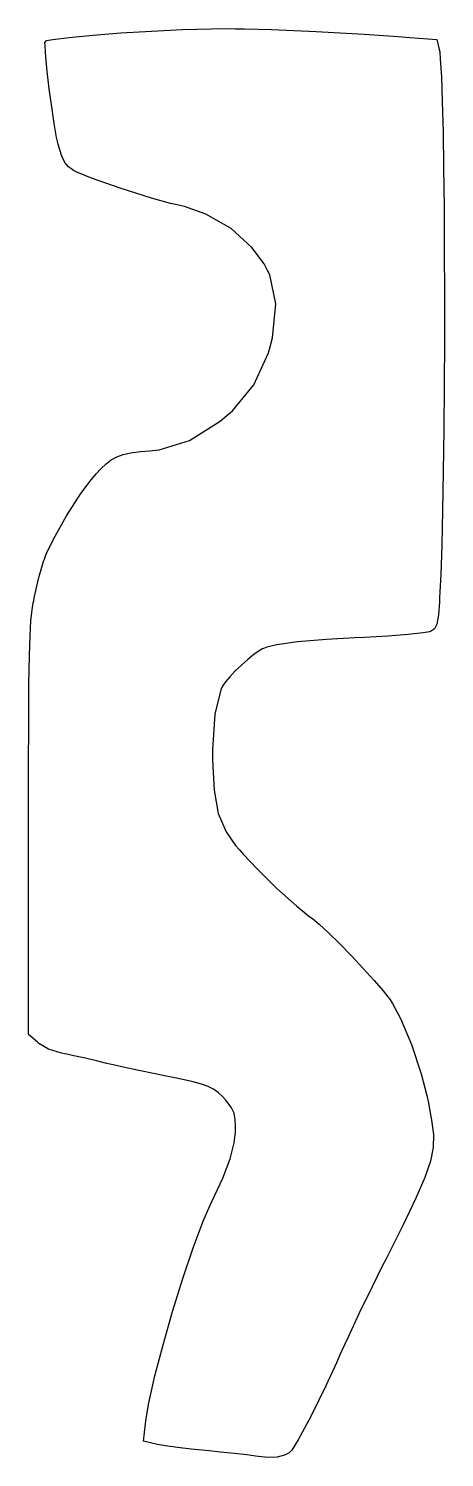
# Model space of a CAD drawing. Extents: x 0 to 1.52, y 0.01 to 5.22.
import ezdxf

# ---------------------------------------------------------------- set-up
doc = ezdxf.new("R2010")
doc.units = 0
doc.layers.get('0').update_dxf_attribs({"linetype": 'CONTINUOUS'})

msp = doc.modelspace()

# ---------------------------------------------------------------- linework, layer by layer
at = {"color": 0}
for p, q in [((0.4484, 5.2132), (0.5609, 5.2185)), ((0.5609, 5.2185), (0.6659, 5.2216)), ((0.6659, 5.2216), (0.7329, 5.2223)), ((0.7329, 5.2223), (0.7552, 5.222)), ((0.7552, 5.222), (0.788, 5.2216)), ((0.788, 5.2216), (0.8864, 5.2184)), ((0.8864, 5.2184), (1.0494, 5.2111)), ((0.0592, 5.1723), (0.0615, 5.1745)), ((0.0602, 5.1579), (0.0592, 5.1723)), ((0.0615, 5.1745), (0.0657, 5.1788)), ((0.0657, 5.1788), (0.088, 5.182)), ((0.088, 5.182), (0.1482, 5.1902)), ((0.1482, 5.1902), (0.2338, 5.1985)), ((0.2338, 5.1985), (0.3366, 5.2064)), ((0.3366, 5.2064), (0.4484, 5.2132)), ((1.0494, 5.2111), (1.2239, 5.2014)), ((1.2239, 5.2014), (1.3487, 5.1931)), ((1.3487, 5.1931), (1.3902, 5.19)), ((1.3902, 5.19), (1.4889, 5.1825)), ((1.4889, 5.1825), (1.4976, 5.1461)), ((0.0627, 5.1194), (0.0602, 5.1579)), ((0.0681, 5.0653), (0.0627, 5.1194)), ((1.4976, 5.1461), (1.4996, 5.1375)), ((1.4996, 5.1375), (1.5019, 5.1107)), ((0.0756, 5.0023), (0.0681, 5.0653)), ((1.5019, 5.1107), (1.5057, 5.0461)), ((1.5057, 5.0461), (1.509, 4.9559)), ((0.0844, 4.937), (0.0756, 5.0023)), ((1.509, 4.9559), (1.5117, 4.8438)), ((0.0935, 4.8757), (0.0844, 4.937)), ((0.1023, 4.8252), (0.0935, 4.8757)), ((0.1074, 4.8001), (0.1023, 4.8252)), ((0.1098, 4.7919), (0.1074, 4.8001)), ((1.5117, 4.8438), (1.5138, 4.7135)), ((0.1124, 4.7832), (0.1098, 4.7919)), ((0.1213, 4.7571), (0.1124, 4.7832)), ((0.1325, 4.7335), (0.1213, 4.7571)), ((0.1459, 4.7173), (0.1325, 4.7335)), ((0.1591, 4.7074), (0.1459, 4.7173)), ((0.1638, 4.7047), (0.1591, 4.7074)), ((0.1759, 4.6978), (0.1638, 4.7047)), ((0.2294, 4.6763), (0.1759, 4.6978)), ((1.5138, 4.7135), (1.5153, 4.5687)), ((0.334, 4.6393), (0.2294, 4.6763)), ((0.4479, 4.6034), (0.334, 4.6393)), ((0.518, 4.5838), (0.4479, 4.6034)), ((0.5417, 4.5786), (0.518, 4.5838)), ((0.5684, 4.5729), (0.5417, 4.5786)), ((0.6464, 4.5447), (0.5684, 4.5729)), ((0.7387, 4.4921), (0.6464, 4.5447)), ((1.5153, 4.5687), (1.5163, 4.4133)), ((0.8147, 4.4236), (0.7387, 4.4921)), ((0.8594, 4.3638), (0.8147, 4.4236)), ((1.5163, 4.4133), (1.5168, 4.2508)), ((0.8706, 4.3419), (0.8594, 4.3638)), ((0.88, 4.3233), (0.8706, 4.3419)), ((0.9018, 4.2175), (0.88, 4.3233)), ((1.5168, 4.2508), (1.5166, 4.085)), ((0.8896, 4.0933), (0.9018, 4.2175)), ((0.8821, 4.0656), (0.8896, 4.0933)), ((1.5166, 4.085), (1.5159, 3.9197)), ((0.8216, 3.9221), (0.8746, 4.0383)), ((0.8746, 4.0383), (0.8821, 4.0656)), ((0.7436, 3.827), (0.8216, 3.9221)), ((1.5159, 3.9197), (1.5146, 3.7585)), ((0.6994, 3.7897), (0.7237, 3.8102)), ((0.7237, 3.8102), (0.7436, 3.827)), ((0.5872, 3.7188), (0.6994, 3.7897)), ((1.5146, 3.7585), (1.5127, 3.6051)), ((0.4761, 3.6845), (0.5872, 3.7188)), ((0.3014, 3.6484), (0.3216, 3.6592)), ((0.3216, 3.6592), (0.3449, 3.6673)), ((0.3449, 3.6673), (0.3733, 3.6732)), ((0.3733, 3.6732), (0.4085, 3.678)), ((0.4085, 3.678), (0.4414, 3.6814)), ((0.4414, 3.6814), (0.4524, 3.6824)), ((0.4524, 3.6824), (0.4761, 3.6845)), ((0.2469, 3.5973), (0.2632, 3.6152)), ((0.2632, 3.6152), (0.2826, 3.634)), ((0.2826, 3.634), (0.3014, 3.6484)), ((1.5127, 3.6051), (1.5102, 3.4633)), ((0.1911, 3.5255), (0.2279, 3.5756)), ((0.2279, 3.5756), (0.2415, 3.5911)), ((0.2415, 3.5911), (0.2469, 3.5973)), ((0.1383, 3.4436), (0.1911, 3.5255)), ((0.091, 3.3589), (0.1383, 3.4436)), ((1.5102, 3.4633), (1.5071, 3.3368)), ((0.0646, 3.304), (0.091, 3.3589)), ((0.0576, 3.285), (0.0646, 3.304)), ((1.5071, 3.3368), (1.5035, 3.2293)), ((0.0378, 3.2184), (0.0482, 3.2565)), ((0.0482, 3.2565), (0.0549, 3.2781)), ((0.0549, 3.2781), (0.0576, 3.285)), ((0.0275, 3.1759), (0.0378, 3.2184)), ((1.5035, 3.2293), (1.5005, 3.1658)), ((0.0171, 3.1255), (0.0187, 3.1339)), ((0.0187, 3.1339), (0.0207, 3.1444)), ((0.0207, 3.1444), (0.0275, 3.1759)), ((1.4992, 3.1445), (1.4983, 3.1291)), ((1.5005, 3.1658), (1.4992, 3.1445)), ((0.0086, 3.06), (0.013, 3.1002)), ((0.013, 3.1002), (0.0171, 3.1255)), ((1.4947, 3.0825), (1.4895, 3.0478)), ((1.4983, 3.1291), (1.4947, 3.0825)), ((0.0053, 3.0066), (0.0086, 3.06)), ((1.4807, 3.0309), (1.4699, 3.0234)), ((1.4895, 3.0478), (1.4807, 3.0309)), ((0.003, 2.9327), (0.0053, 3.0066)), ((0.9814, 2.9832), (0.9059, 2.9724)), ((1.0868, 2.9922), (0.9814, 2.9832)), ((1.1904, 2.9984), (1.0868, 2.9922)), ((1.225, 2.9999), (1.1904, 2.9984)), ((1.2464, 3.0009), (1.225, 2.9999)), ((1.3104, 3.0047), (1.2464, 3.0009)), ((1.3843, 3.0104), (1.3104, 3.0047)), ((1.4388, 3.0163), (1.3843, 3.0104)), ((1.4624, 3.02), (1.4388, 3.0163)), ((1.466, 3.0217), (1.4624, 3.02)), ((1.4699, 3.0234), (1.466, 3.0217)), ((0.0014, 2.8315), (0.003, 2.9327)), ((0.8217, 2.9376), (0.7994, 2.9196)), ((0.8413, 2.9514), (0.8217, 2.9376)), ((0.8527, 2.958), (0.8413, 2.9514)), ((0.8568, 2.9595), (0.8527, 2.958)), ((0.8685, 2.964), (0.8568, 2.9595)), ((0.9059, 2.9724), (0.8685, 2.964)), ((0.7539, 2.8775), (0.7338, 2.8564)), ((0.7763, 2.8991), (0.7539, 2.8775)), ((0.7994, 2.9196), (0.7763, 2.8991)), ((0.0005, 2.696), (0.0014, 2.8315)), ((0.7076, 2.8218), (0.701, 2.809)), ((0.7097, 2.8259), (0.7076, 2.8218)), ((0.7179, 2.8373), (0.7097, 2.8259)), ((0.7338, 2.8564), (0.7179, 2.8373)), ((0.701, 2.809), (0.679, 2.7194)), ((0.679, 2.7194), (0.6709, 2.5904)), ((0.0001, 2.519), (0.0005, 2.696)), ((0.6709, 2.5904), (0.6713, 2.5581)), ((0.6713, 2.5581), (0.6715, 2.5291)), ((0, 2.35), (0.0001, 2.519)), ((0.6715, 2.5291), (0.6764, 2.4424)), ((0.6764, 2.4424), (0.6917, 2.3575)), ((0, 2.2936), (0, 2.35)), ((0.6917, 2.3575), (0.7209, 2.2899)), ((0, 1.5506), (0, 2.2936)), ((0.7209, 2.2899), (0.7552, 2.2408)), ((0.7552, 2.2408), (0.7681, 2.2258)), ((0.7681, 2.2258), (0.7835, 2.2079)), ((0.7835, 2.2079), (0.8323, 2.156)), ((0.8323, 2.156), (0.906, 2.0833)), ((0.906, 2.0833), (0.9779, 2.0185)), ((0.9779, 2.0185), (1.0212, 1.9829)), ((1.0212, 1.9829), (1.0365, 1.9723)), ((1.0365, 1.9723), (1.0427, 1.968)), ((1.0427, 1.968), (1.0602, 1.953)), ((1.0602, 1.953), (1.094, 1.9217)), ((1.094, 1.9217), (1.1342, 1.8819)), ((1.1342, 1.8819), (1.1777, 1.8374)), ((1.1777, 1.8374), (1.221, 1.7913)), ((1.221, 1.7913), (1.2607, 1.7474)), ((1.2607, 1.7474), (1.2936, 1.7092)), ((1.2936, 1.7092), (1.3109, 1.6876)), ((1.3109, 1.6876), (1.3161, 1.6801)), ((1.3161, 1.6801), (1.3279, 1.6632)), ((1.3279, 1.6632), (1.3568, 1.6082)), ((1.3568, 1.6082), (1.397, 1.5132)), ((0.032, 1.522), (0, 1.5506)), ((0.0373, 1.5172), (0.032, 1.522)), ((0.0726, 1.4972), (0.0373, 1.5172)), ((1.397, 1.5132), (1.4322, 1.4068)), ((0.1196, 1.4822), (0.0726, 1.4972)), ((0.1309, 1.4799), (0.1196, 1.4822)), ((0.1394, 1.4783), (0.1309, 1.4799)), ((0.1647, 1.4728), (0.1394, 1.4783)), ((0.2073, 1.4634), (0.1647, 1.4728)), ((0.2531, 1.4528), (0.2073, 1.4634)), ((0.2859, 1.445), (0.2531, 1.4528)), ((0.2969, 1.4423), (0.2859, 1.445)), ((0.3088, 1.4395), (0.2969, 1.4423)), ((0.3447, 1.4312), (0.3088, 1.4395)), ((0.4019, 1.4186), (0.3447, 1.4312)), ((0.4613, 1.4062), (0.4019, 1.4186)), ((0.502, 1.3981), (0.4613, 1.4062)), ((0.5156, 1.3955), (0.502, 1.3981)), ((0.5273, 1.3933), (0.5156, 1.3955)), ((0.5626, 1.3863), (0.5273, 1.3933)), ((0.6004, 1.3778), (0.5626, 1.3863)), ((0.6307, 1.3695), (0.6004, 1.3778)), ((0.6549, 1.3605), (0.6307, 1.3695)), ((0.6747, 1.3503), (0.6549, 1.3605)), ((1.4322, 1.4068), (1.453, 1.3273)), ((0.6917, 1.3382), (0.6747, 1.3503)), ((0.7072, 1.3234), (0.6917, 1.3382)), ((0.7192, 1.31), (0.7072, 1.3234)), ((0.723, 1.3053), (0.7192, 1.31)), ((0.7274, 1.3), (0.723, 1.3053)), ((1.453, 1.3273), (1.4583, 1.3005)), ((0.7397, 1.283), (0.7274, 1.3)), ((0.7495, 1.2626), (0.7397, 1.283)), ((0.7541, 1.2389), (0.7495, 1.2626)), ((1.4583, 1.3005), (1.4613, 1.2848)), ((1.4613, 1.2848), (1.4699, 1.2377)), ((0.7552, 1.2145), (0.7541, 1.2389)), ((0.7552, 1.2064), (0.7552, 1.2145)), ((0.7552, 1.1935), (0.7552, 1.2064)), ((1.4699, 1.2377), (1.4764, 1.1857)), ((0.7351, 1.0959), (0.7503, 1.1549)), ((0.7503, 1.1549), (0.7552, 1.1935)), ((1.4764, 1.1857), (1.4756, 1.1379)), ((0.7086, 1.0263), (0.7351, 1.0959)), ((1.4756, 1.1379), (1.466, 1.0876)), ((1.466, 1.0876), (1.4458, 1.0282)), ((0.6799, 0.9635), (0.7086, 1.0263)), ((1.4458, 1.0282), (1.4129, 0.9531)), ((0.6608, 0.925), (0.6697, 0.9429)), ((0.6697, 0.9429), (0.6799, 0.9635)), ((1.4129, 0.9531), (1.3658, 0.8557)), ((0.6373, 0.8692), (0.6608, 0.925)), ((0.6009, 0.7721), (0.6373, 0.8692)), ((1.3658, 0.8557), (1.3185, 0.761)), ((0.5627, 0.6595), (0.6009, 0.7721)), ((1.3185, 0.761), (1.3026, 0.7294)), ((1.29, 0.7045), (1.2529, 0.6293)), ((1.3026, 0.7294), (1.29, 0.7045)), ((0.5252, 0.5387), (0.5627, 0.6595)), ((1.2529, 0.6293), (1.2049, 0.5302)), ((0.4905, 0.4177), (0.5252, 0.5387)), ((1.2049, 0.5302), (1.164, 0.4434)), ((0.4609, 0.304), (0.4905, 0.4177)), ((1.164, 0.4434), (1.1424, 0.3962)), ((1.1356, 0.3804), (1.1234, 0.3521)), ((1.1424, 0.3962), (1.1356, 0.3804)), ((1.1234, 0.3521), (1.0846, 0.268)), ((0.4388, 0.2052), (0.4609, 0.304)), ((1.0846, 0.268), (1.0304, 0.158)), ((0.4285, 0.1483), (0.4388, 0.2052)), ((1.0304, 0.158), (0.9835, 0.071)), ((0.4195, 0.0654), (0.4264, 0.1291)), ((0.4264, 0.1291), (0.4285, 0.1483)), ((0.4702, 0.054), (0.4195, 0.0654)), ((0.4771, 0.0525), (0.4702, 0.054)), ((0.4997, 0.0488), (0.4771, 0.0525)), ((0.9835, 0.071), (0.9599, 0.0324)), ((0.5426, 0.0428), (0.4997, 0.0488)), ((0.5933, 0.0367), (0.5426, 0.0428)), ((0.6327, 0.0325), (0.5933, 0.0367)), ((0.6458, 0.0313), (0.6327, 0.0325)), ((0.6591, 0.0301), (0.6458, 0.0313)), ((0.6988, 0.0262), (0.6591, 0.0301)), ((0.7509, 0.0207), (0.6988, 0.0262)), ((0.796, 0.0155), (0.7509, 0.0207)), ((0.8202, 0.0124), (0.796, 0.0155)), ((0.8281, 0.0111), (0.8202, 0.0124)), ((0.839, 0.0095), (0.8281, 0.0111)), ((0.8722, 0.0065), (0.839, 0.0095)), ((0.9069, 0.0074), (0.8722, 0.0065)), ((0.9338, 0.0144), (0.9069, 0.0074)), ((0.9499, 0.0234), (0.9338, 0.0144)), ((0.9543, 0.0274), (0.9499, 0.0234)), ((0.9599, 0.0324), (0.9543, 0.0274))]:
    msp.add_line(p, q, dxfattribs=at)

doc.saveas('drawing.dxf')
